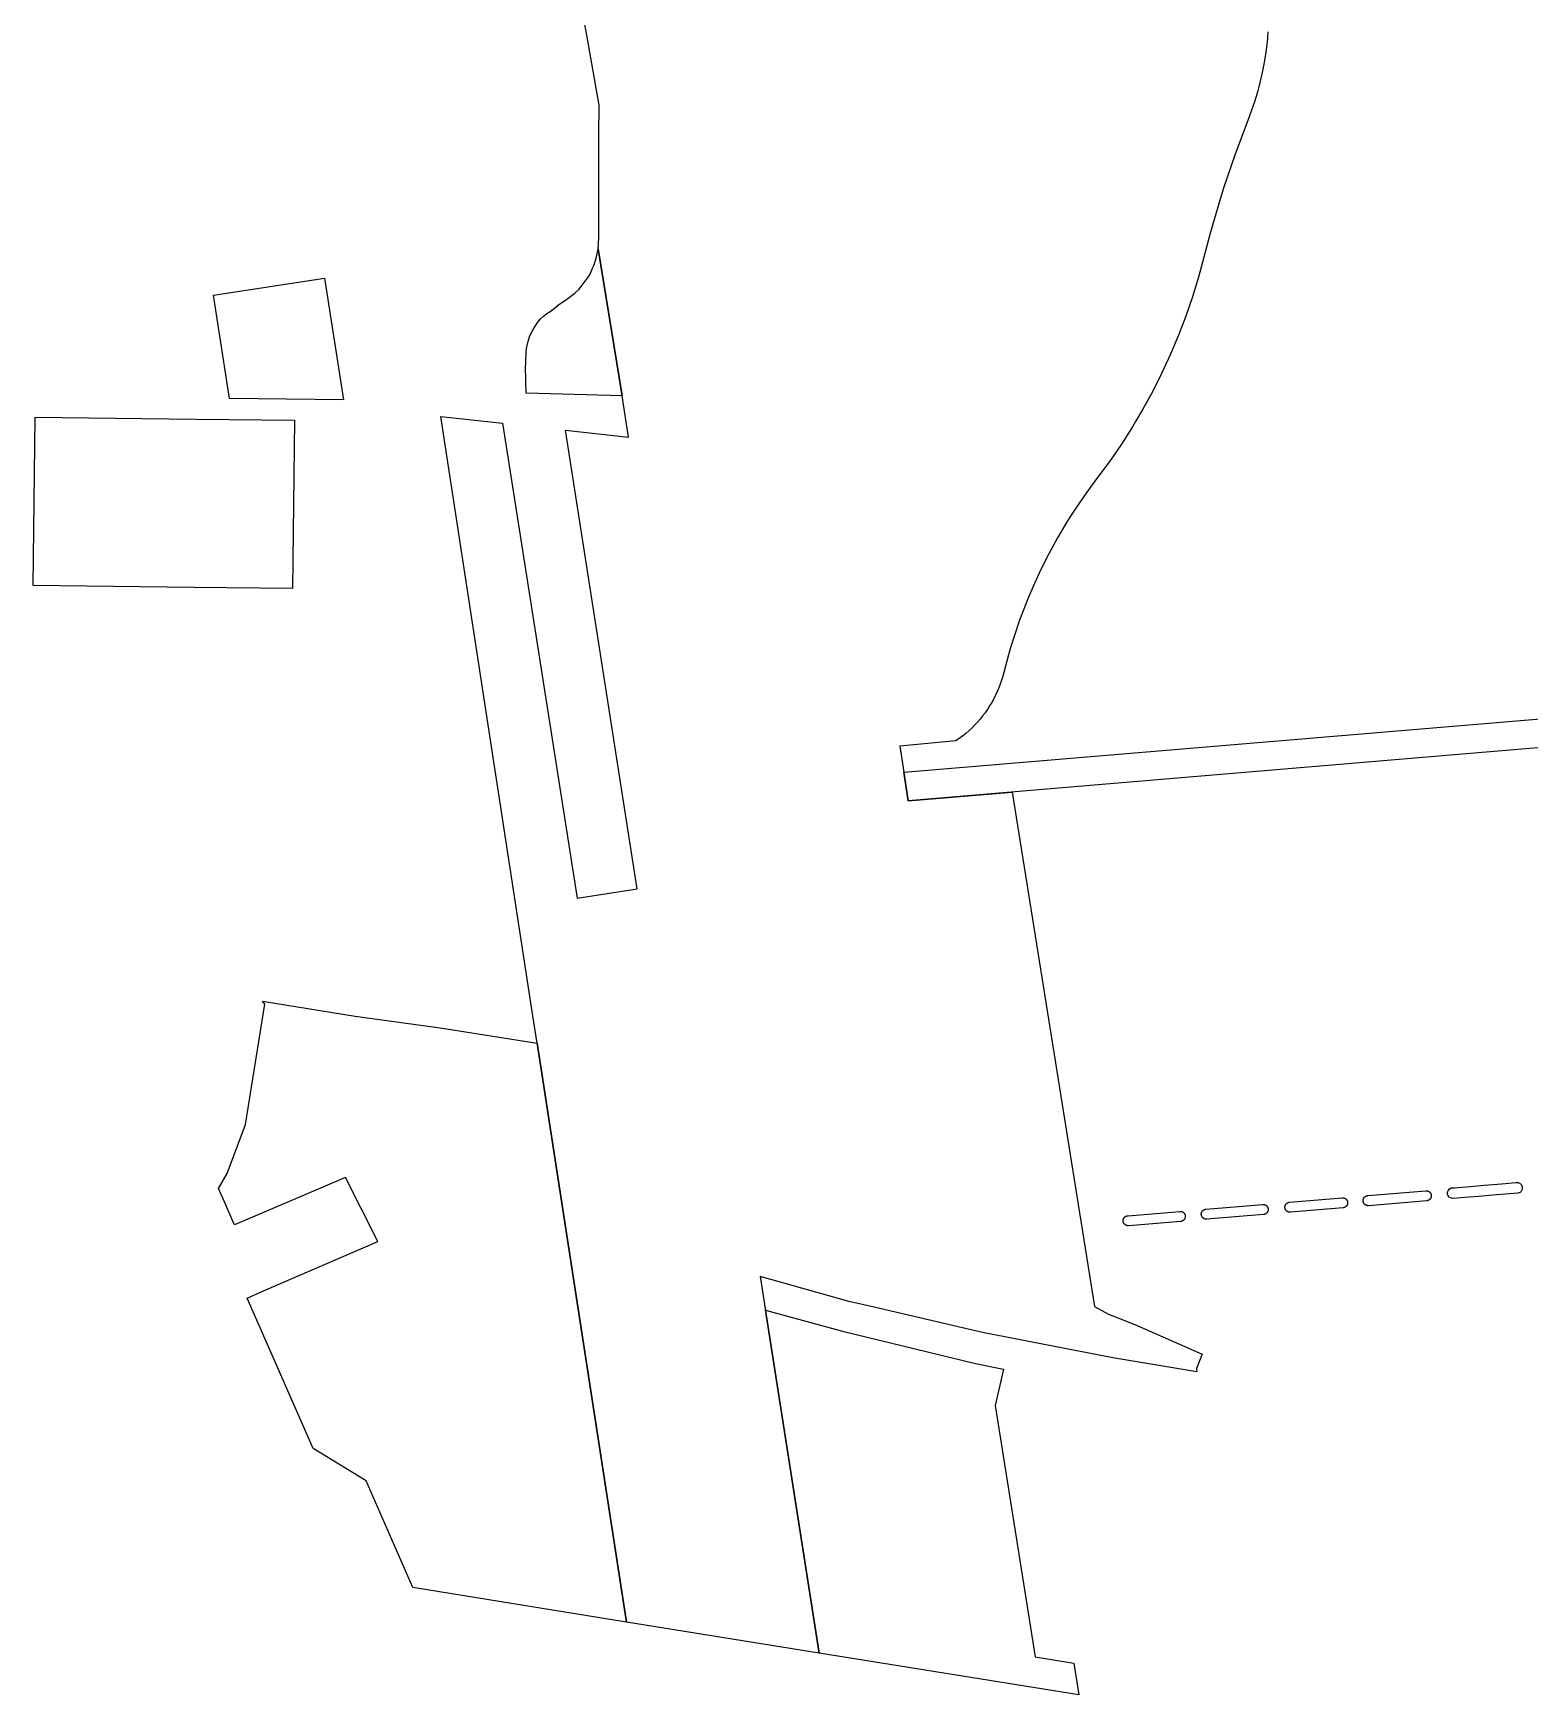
# Model space of a CAD drawing. Header units: inches. Extents: x 326978 to 343822, y 4677882 to 4690337.
# Drawn here: x 340776 to 342253, y 4686648 to 4688286 of the extents above; entities that cross this region are included whole.
import ezdxf

# ---------------------------------------------------------------- set-up
doc = ezdxf.new("R2010")
doc.units = ezdxf.units.IN
doc.header["$MEASUREMENT"] = 0
doc.layers.add('Parks', color=7, linetype='Continuous')

msp = doc.modelspace()

# ---------------------------------------------------------------- linework, layer by layer
at = {"layer": 'Parks'}
msp.add_lwpolyline([(341994.3333, 4688287.6206), (341993.4404, 4688277.511), (341992.2004, 4688267.4382), (341990.6146, 4688257.414), (341988.685, 4688247.4502), (341986.4139, 4688237.5587), (341983.8949, 4688228.0709), (341981.0617, 4688218.672), (341977.9174, 4688209.3727), (341974.4654, 4688200.1831), (341962.0031, 4688167.0162), (341950.6253, 4688133.4619), (341947.2877, 4688122.4549), (341937.8127, 4688090.1133), (341931.1698, 4688065.333), (341925.9129, 4688045.7851), (341919.9926, 4688026.4277), (341913.4158, 4688007.2835), (341906.1903, 4687988.3745), (341898.3243, 4687969.7229), (341889.827, 4687951.3503), (341880.7083, 4687933.2781), (341870.9789, 4687915.5272), (341869.9226, 4687913.7468), (341863.7719, 4687903.3803), (341860.6499, 4687898.1183), (341849.7334, 4687881.0717), (341838.2422, 4687864.4071), (341826.1895, 4687848.144), (341815.5418, 4687833.7711), (341805.3959, 4687819.0397), (341798.9999, 4687809.0312), (341795.7011, 4687803.8612), (341786.657, 4687788.5718), (341778.0863, 4687772.8716), (341770.0619, 4687756.8852), (341762.5934, 4687740.6318), (341757.2569, 4687727.8766), (341755.6896, 4687724.1305), (341749.3587, 4687707.4011), (341743.6083, 4687690.4633), (341740.8766, 4687681.4024), (341738.4452, 4687673.3374), (341733.8755, 4687656.0437), (341732.8276, 4687652.1681), (341731.6462, 4687648.331), (341730.3327, 4687644.5371), (341728.8888, 4687640.7909), (341727.3161, 4687637.0969), (341725.6165, 4687633.4595), (341723.7921, 4687629.8831), (341721.8451, 4687626.372), (341719.7777, 4687622.9303), (341717.5925, 4687619.5623), (341715.2921, 4687616.2718), (341712.8792, 4687613.063), (341710.3567, 4687609.9395), (341707.7277, 4687606.9052), (341704.9952, 4687603.9636), (341702.1627, 4687601.1184), (341699.2333, 4687598.3729), (341696.2107, 4687595.7303), (341693.0985, 4687593.194), (341689.9005, 4687590.7668), (341686.6203, 4687588.4517), (341631.1688, 4687583.3816), (341631.1688, 4687583.3816), (341635.0887, 4687557.6252), (341639.39, 4687529.3629), (341742.0278, 4687537.9407), (341823.3922, 4687030.8666), (341836.9506, 4687023.3407), (341863.0541, 4687013.2207), (341929.4673, 4686983.8202), (341923.8931, 4686969.6254), (341924.0385, 4686966.3595), (341841.2643, 4686980.2028), (341712.7655, 4687005.31), (341612.8042, 4687028.407), (341591.3007, 4687033.3755), (341582.0707, 4687035.5082), (341493.5674, 4687060.3277), (341551.6444, 4686689.1332), (341361.536, 4686719.718), (341273.3424, 4687290.3188), (341269.1312, 4687317.5364), (341178.348, 4687908.3812), (341239.2536, 4687901.7064), (341312.7764, 4687433.426), (341372.0892, 4687442.6864), (341301.3588, 4687894.9004), (341363.6152, 4687888.0776), (341357.2648, 4687928.842), (341333.6672, 4688073.4724), (341334.082, 4688078.2236), (341334.2937, 4688085.2302), (341334.384, 4688088.218), (341334.384, 4688096.41), (341334.3731, 4688101.3797), (341334.3511, 4688111.3797), (341334.3292, 4688121.3796), (341334.3072, 4688131.3796), (341334.3166, 4688132.9612), (341334.3759, 4688142.9608), (341334.4352, 4688152.9604), (341334.4192, 4688158.2277), (341334.3888, 4688168.2277), (341334.3584, 4688178.2276), (341334.1792, 4688186.2148), (341334.6433, 4688215.3846), (341322.5764, 4688284.361), (341313.5264, 4688331.8529)], dxfattribs=at)
for points in [[(341262.503, 4687931.3405), (341262.4772, 4687932.5816), (341262.2688, 4687942.5796), (341262.1988, 4687945.8944), (341261.9872, 4687955.8916), (341262.1616, 4687961.4868), (341262.1716, 4687961.7984), (341262.4736, 4687971.482), (341262.9328, 4687975.3564), (341264.1524, 4687981.2432), (341265.9808, 4687986.97), (341266.0428, 4687987.1112), (341269.6236, 4687994.2076), (341273.9168, 4688000.8964), (341274.248, 4688001.35), (341276.816, 4688004.4596), (341279.6948, 4688007.284), (341282.8532, 4688009.7916), (341286.256, 4688011.9556), (341293.5008, 4688017.562), (341293.6456, 4688017.662), (341301.872, 4688023.3476), (341302.6552, 4688023.9408), (341310.6272, 4688029.978), (341311.7576, 4688030.9428), (341314.4896, 4688033.6404), (341316.9248, 4688036.6084), (341321.968, 4688042.9572), (341323.12, 4688044.5956), (341325.3728, 4688048.154), (341328.2144, 4688054.5796), (341329.602, 4688058), (341332.0392, 4688065.63), (341333.6672, 4688073.4724), (341357.2648, 4687928.842), (341262.503, 4687931.3405)], [(341063.6824, 4688044.7828), (341082.268, 4687924.688), (340969.8128, 4687926.0048), (340954.0596, 4688027.798), (341063.6824, 4688044.7828)], [(340778.3088, 4687907.6732), (340936.6224, 4687905.8196), (341034.1412, 4687904.678), (341032.2644, 4687738.6076), (340934.746, 4687739.7424), (340776.3492, 4687741.5888), (340778.3088, 4687907.6732)], [(342346.4922, 4687588.7304), (341639.39, 4687529.3629), (341635.0887, 4687557.6252), (342310.2008, 4687614.3012), (342346.2052, 4687617.324), (342366.1932, 4687619.0016), (342441.7063, 4687625.3402), (342444.0787, 4687597.0782), (342373.4367, 4687591.1973), (342346.4922, 4687588.7304)], [(341273.3424, 4687290.3188), (341361.536, 4686719.718), (341150.765, 4686753.7278), (341104.6383, 4686858.7935), (341052.3645, 4686890.7921), (340987.2578, 4687039.0897), (341003.5042, 4687046.1322), (341116.2363, 4687094.9991), (341084.3306, 4687157.9147), (340974.899, 4687111.3669), (340973.2968, 4687114.9941), (340965.9654, 4687131.592), (340959.0692, 4687147.2044), (340967.8148, 4687161.9223), (340985.7074, 4687210.2576), (341004.7559, 4687328.7766), (341002.5996, 4687331.7587), (341093.9787, 4687317.0881), (341177.916, 4687305.6392), (341273.3424, 4687290.3188)], [(342181.076, 4687137.6263), (342176.3504, 4687137.3601), (342174.6847, 4687137.9119), (342173.2397, 4687138.6167), (342172.2614, 4687139.8635), (342171.6327, 4687141.7145), (342171.6342, 4687143.4916), (342172.3531, 4687145.5484), (342173.1841, 4687146.4771), (342174.5677, 4687147.393), (342175.0349, 4687147.5303), (342175.5022, 4687147.6676), (342176.9959, 4687147.7912), (342178.4896, 4687147.9147), (342185.8698, 4687148.554), (342194.218, 4687149.2105), (342207.7911, 4687150.3783), (342220.6712, 4687151.4634), (342228.8432, 4687152.1832), (342235.1935, 4687152.6884), (342238.991, 4687152.9562), (342241.3432, 4687153.0599), (342242.5734, 4687152.4589), (342243.1192, 4687152.1501), (342243.816, 4687151.5416), (342244.3885, 4687150.6793), (342244.939, 4687149.7187), (342245.2395, 4687148.1913), (342245.2423, 4687147.4606), (342245.098, 4687146.3384), (342244.6144, 4687145.066), (342243.817, 4687143.8799), (342242.9914, 4687143.1881), (342242.0148, 4687142.7959), (342240.4914, 4687142.6731), (342236.8101, 4687142.3039), (342219.8557, 4687140.9376), (342202.5025, 4687139.4028), (342188.1997, 4687138.2715), (342181.076, 4687137.6263)], [(341933.8056, 4687116.8495), (341933.6322, 4687116.8441), (341933.4586, 4687116.8447), (341933.2852, 4687116.8514), (341933.1121, 4687116.8642), (341932.9396, 4687116.883), (341932.7678, 4687116.9078), (341932.597, 4687116.9386), (341932.4274, 4687116.9753), (341932.2591, 4687117.0179), (341932.0925, 4687117.0663), (341931.9276, 4687117.1206), (341931.7647, 4687117.1806), (341931.6041, 4687117.2462), (341931.4458, 4687117.3174), (341931.2901, 4687117.394), (341931.1371, 4687117.4761), (341930.9872, 4687117.5634), (341930.8403, 4687117.6559), (341930.6968, 4687117.7535), (341930.5568, 4687117.856), (341930.4204, 4687117.9634), (341930.2879, 4687118.0755), (341930.1593, 4687118.1921), (341930.0349, 4687118.3131), (341929.9148, 4687118.4384), (341929.7992, 4687118.5678), (341929.6881, 4687118.7012), (341929.5818, 4687118.8383), (341929.4803, 4687118.9791), (341929.3838, 4687119.1233), (341929.2924, 4687119.2709), (341929.2062, 4687119.4215), (341929.1253, 4687119.575), (341929.0498, 4687119.7313), (341928.9798, 4687119.8901), (341928.9153, 4687120.0513), (341928.8566, 4687120.2146), (341928.8036, 4687120.3798), (341928.7564, 4687120.5469), (341928.715, 4687120.7154), (341928.6795, 4687120.8853), (341928.65, 4687121.0563), (341928.6265, 4687121.2283), (341928.609, 4687121.401), (341928.5976, 4687121.5741), (341928.5922, 4687121.7476), (341928.5928, 4687121.9212), (341928.5995, 4687122.0946), (341928.6123, 4687122.2677), (341928.6311, 4687122.4402), (341928.6558, 4687122.612), (341928.6866, 4687122.7828), (341928.7233, 4687122.9524), (341928.766, 4687123.1206), (341928.8144, 4687123.2873), (341928.8687, 4687123.4522), (341928.9286, 4687123.615), (341928.9942, 4687123.7757), (341929.0654, 4687123.934), (341929.1421, 4687124.0897), (341929.2241, 4687124.2426), (341929.3115, 4687124.3926), (341929.404, 4687124.5394), (341929.5016, 4687124.683), (341929.6041, 4687124.823), (341929.7115, 4687124.9593), (341929.8235, 4687125.0919), (341929.9401, 4687125.2204), (341930.0612, 4687125.3448), (341930.1865, 4687125.4649), (341930.3159, 4687125.5806), (341930.4492, 4687125.6916), (341930.5864, 4687125.798), (341930.7272, 4687125.8994), (341930.8714, 4687125.996), (341931.0189, 4687126.0874), (341931.1696, 4687126.1736), (341931.3231, 4687126.2545), (341931.4794, 4687126.33), (341931.6382, 4687126.4), (341931.7993, 4687126.4644), (341931.9627, 4687126.5232), (341932.1279, 4687126.5762), (341932.2949, 4687126.6234), (341932.4635, 4687126.6648), (341932.6334, 4687126.7002), (341932.8044, 4687126.7297), (341932.9764, 4687126.7532), (341933.149, 4687126.7707), (341989.1818, 4687131.4625), (341989.355, 4687131.474), (341989.5285, 4687131.4794), (341989.702, 4687131.4787), (341989.8754, 4687131.472), (341990.0485, 4687131.4593), (341990.221, 4687131.4405), (341990.3928, 4687131.4157), (341990.5636, 4687131.3849), (341990.7333, 4687131.3482), (341990.9015, 4687131.3056), (341991.0681, 4687131.2571), (341991.233, 4687131.2029), (341991.3959, 4687131.1429), (341991.5565, 4687131.0773), (341991.7148, 4687131.0061), (341991.8705, 4687130.9295), (341992.0235, 4687130.8474), (341992.1734, 4687130.7601), (341992.3203, 4687130.6676), (341992.4638, 4687130.57), (341992.6038, 4687130.4674), (341992.7402, 4687130.3601), (341992.8727, 4687130.248), (341993.0013, 4687130.1314), (341993.1257, 4687130.0104), (341993.2458, 4687129.8851), (341993.3614, 4687129.7557), (341993.4725, 4687129.6223), (341993.5788, 4687129.4852), (341993.6803, 4687129.3444), (341993.7768, 4687129.2001), (341993.8682, 4687129.0526), (341993.9544, 4687128.902), (341994.0354, 4687128.7484), (341994.1109, 4687128.5922), (341994.1809, 4687128.4333), (341994.2453, 4687128.2722), (341994.304, 4687128.1089), (341994.357, 4687127.9436), (341994.4042, 4687127.7766), (341994.4456, 4687127.6081), (341994.4811, 4687127.4382), (341994.5106, 4687127.2671), (341994.5341, 4687127.0952), (341994.5516, 4687126.9225), (341994.563, 4687126.7493), (341994.5684, 4687126.5759), (341994.5678, 4687126.4023), (341994.5611, 4687126.2289), (341994.5483, 4687126.0558), (341994.5296, 4687125.8833), (341994.5048, 4687125.7115), (341994.474, 4687125.5407), (341994.4373, 4687125.3711), (341994.3947, 4687125.2028), (341994.3462, 4687125.0362), (341994.2919, 4687124.8713), (341994.232, 4687124.7085), (341994.1664, 4687124.5478), (341994.0952, 4687124.3895), (341994.0185, 4687124.2338), (341993.9365, 4687124.0809), (341993.8491, 4687123.9309), (341993.7566, 4687123.784), (341993.659, 4687123.6405), (341993.5565, 4687123.5005), (341993.4491, 4687123.3641), (341993.3371, 4687123.2316), (341993.2205, 4687123.1031), (341993.0994, 4687122.9787), (341992.9742, 4687122.8586), (341992.8447, 4687122.7429), (341992.7114, 4687122.6319), (341992.5742, 4687122.5255), (341992.4334, 4687122.424), (341992.2892, 4687122.3275), (341992.1417, 4687122.2361), (341991.991, 4687122.1499), (341991.8375, 4687122.069), (341991.6812, 4687121.9935), (341991.5224, 4687121.9235), (341991.3613, 4687121.8591), (341991.1979, 4687121.8003), (341991.0327, 4687121.7473), (341990.8657, 4687121.7001), (341990.6971, 4687121.6587), (341990.5272, 4687121.6233), (341990.3562, 4687121.5938), (341990.1842, 4687121.5703), (341990.0116, 4687121.5528), (341933.9788, 4687116.861), (341933.8056, 4687116.8495)], [(342016.2989, 4687123.7569), (342016.1254, 4687123.7515), (342015.9518, 4687123.7521), (342015.7784, 4687123.7588), (342015.6053, 4687123.7716), (342015.4328, 4687123.7904), (342015.261, 4687123.8152), (342015.0902, 4687123.8459), (342014.9206, 4687123.8827), (342014.7524, 4687123.9253), (342014.5857, 4687123.9737), (342014.4208, 4687124.028), (342014.258, 4687124.088), (342014.0973, 4687124.1536), (342013.939, 4687124.2247), (342013.7833, 4687124.3014), (342013.6304, 4687124.3835), (342013.4804, 4687124.4708), (342013.3336, 4687124.5633), (342013.19, 4687124.6609), (342013.05, 4687124.7634), (342012.9137, 4687124.8708), (342012.7811, 4687124.9828), (342012.6526, 4687125.0995), (342012.5282, 4687125.2205), (342012.4081, 4687125.3458), (342012.2924, 4687125.4752), (342012.1814, 4687125.6086), (342012.075, 4687125.7457), (342011.9736, 4687125.8865), (342011.877, 4687126.0307), (342011.7856, 4687126.1783), (342011.6994, 4687126.3289), (342011.6185, 4687126.4824), (342011.543, 4687126.6387), (342011.473, 4687126.7975), (342011.4086, 4687126.9587), (342011.3498, 4687127.122), (342011.2968, 4687127.2872), (342011.2496, 4687127.4543), (342011.2082, 4687127.6228), (342011.1728, 4687127.7927), (342011.1433, 4687127.9637), (342011.1198, 4687128.1357), (342011.1023, 4687128.3084), (342011.0908, 4687128.4815), (342011.0854, 4687128.655), (342011.0861, 4687128.8286), (342011.0928, 4687129.002), (342011.1055, 4687129.1751), (342011.1243, 4687129.3476), (342011.1491, 4687129.5194), (342011.1799, 4687129.6902), (342011.2166, 4687129.8598), (342011.2592, 4687130.028), (342011.3077, 4687130.1947), (342011.3619, 4687130.3596), (342011.4219, 4687130.5224), (342011.4875, 4687130.6831), (342011.5587, 4687130.8414), (342011.6353, 4687130.9971), (342011.7174, 4687131.15), (342011.8047, 4687131.3), (342011.8972, 4687131.4468), (342011.9948, 4687131.5904), (342012.0974, 4687131.7304), (342012.2047, 4687131.8667), (342012.3168, 4687131.9993), (342012.4334, 4687132.1278), (342012.5544, 4687132.2522), (342012.6797, 4687132.3723), (342012.8091, 4687132.488), (342012.9425, 4687132.599), (342013.0796, 4687132.7054), (342013.2204, 4687132.8068), (342013.3647, 4687132.9034), (342013.5122, 4687132.9948), (342013.6628, 4687133.081), (342013.8164, 4687133.1619), (342013.9726, 4687133.2374), (342014.1314, 4687133.3074), (342014.2926, 4687133.3718), (342014.4559, 4687133.4306), (342014.6212, 4687133.4836), (342014.7882, 4687133.5308), (342014.9567, 4687133.5722), (342015.1266, 4687133.6076), (342015.2976, 4687133.6371), (342015.4696, 4687133.6606), (342015.6423, 4687133.6781), (342067.5623, 4687138.0255), (342067.7355, 4687138.037), (342067.909, 4687138.0424), (342068.0825, 4687138.0418), (342068.256, 4687138.0351), (342068.4291, 4687138.0223), (342068.6016, 4687138.0035), (342068.7734, 4687137.9787), (342068.9442, 4687137.9479), (342069.1138, 4687137.9112), (342069.282, 4687137.8686), (342069.4487, 4687137.8202), (342069.6135, 4687137.7659), (342069.7764, 4687137.7059), (342069.9371, 4687137.6403), (342070.0954, 4687137.5691), (342070.2511, 4687137.4925), (342070.404, 4687137.4104), (342070.554, 4687137.3231), (342070.7008, 4687137.2306), (342070.8443, 4687137.133), (342070.9844, 4687137.0305), (342071.1207, 4687136.9231), (342071.2533, 4687136.811), (342071.3818, 4687136.6944), (342071.5062, 4687136.5734), (342071.6263, 4687136.4481), (342071.7419, 4687136.3187), (342071.853, 4687136.1853), (342071.9593, 4687136.0482), (342072.0608, 4687135.9074), (342072.1574, 4687135.7632), (342072.2488, 4687135.6156), (342072.335, 4687135.465), (342072.4159, 4687135.3115), (342072.4914, 4687135.1552), (342072.5614, 4687134.9964), (342072.6258, 4687134.8352), (342072.6846, 4687134.6719), (342072.7376, 4687134.5067), (342072.7848, 4687134.3396), (342072.8261, 4687134.1711), (342072.8616, 4687134.0012), (342072.8911, 4687133.8302), (342072.9146, 4687133.6582), (342072.9321, 4687133.4855), (342072.9436, 4687133.3124), (342072.949, 4687133.1389), (342072.9483, 4687132.9653), (342072.9416, 4687132.7919), (342072.9289, 4687132.6188), (342072.9101, 4687132.4463), (342072.8853, 4687132.2745), (342072.8545, 4687132.1037), (342072.8178, 4687131.9341), (342072.7752, 4687131.7659), (342072.7267, 4687131.5992), (342072.6725, 4687131.4343), (342072.6125, 4687131.2715), (342072.5469, 4687131.1108), (342072.4757, 4687130.9525), (342072.3991, 4687130.7968), (342072.317, 4687130.6439), (342072.2297, 4687130.4939), (342072.1372, 4687130.3471), (342072.0396, 4687130.2035), (342071.937, 4687130.0635), (342071.8297, 4687129.9272), (342071.7176, 4687129.7946), (342071.601, 4687129.6661), (342071.48, 4687129.5417), (342071.3547, 4687129.4216), (342071.2253, 4687129.3059), (342071.0919, 4687129.1949), (342070.9548, 4687129.0885), (342070.814, 4687128.987), (342070.6697, 4687128.8905), (342070.5222, 4687128.7991), (342070.3716, 4687128.7129), (342070.218, 4687128.632), (342070.0618, 4687128.5565), (342069.903, 4687128.4865), (342069.7418, 4687128.4221), (342069.5785, 4687128.3633), (342069.4132, 4687128.3103), (342069.2462, 4687128.2631), (342069.0777, 4687128.2217), (342068.9078, 4687128.1863), (342068.7367, 4687128.1568), (342068.5648, 4687128.1333), (342068.3921, 4687128.1158), (342016.472, 4687123.7684), (342016.2989, 4687123.7569)], [(342093.3906, 4687130.212), (342093.2172, 4687130.2066), (342093.0436, 4687130.2073), (342092.8702, 4687130.214), (342092.6971, 4687130.2267), (342092.5246, 4687130.2455), (342092.3528, 4687130.2703), (342092.182, 4687130.3011), (342092.0124, 4687130.3378), (342091.8441, 4687130.3804), (342091.6775, 4687130.4289), (342091.5126, 4687130.4831), (342091.3498, 4687130.5431), (342091.1891, 4687130.6087), (342091.0308, 4687130.6799), (342090.8751, 4687130.7565), (342090.7222, 4687130.8386), (342090.5722, 4687130.9259), (342090.4253, 4687131.0184), (342090.2818, 4687131.116), (342090.1418, 4687131.2186), (342090.0054, 4687131.3259), (342089.8729, 4687131.438), (342089.7444, 4687131.5546), (342089.62, 4687131.6756), (342089.4999, 4687131.8009), (342089.3842, 4687131.9303), (342089.2732, 4687132.0637), (342089.1668, 4687132.2008), (342089.0653, 4687132.3416), (342088.9688, 4687132.4859), (342088.8774, 4687132.6334), (342088.7912, 4687132.784), (342088.7103, 4687132.9375), (342088.6348, 4687133.0938), (342088.5648, 4687133.2526), (342088.5004, 4687133.4138), (342088.4416, 4687133.5771), (342088.3886, 4687133.7424), (342088.3414, 4687133.9094), (342088.3, 4687134.0779), (342088.2646, 4687134.2478), (342088.2351, 4687134.4188), (342088.2116, 4687134.5908), (342088.1941, 4687134.7635), (342088.1826, 4687134.9366), (342088.1772, 4687135.1101), (342088.1778, 4687135.2837), (342088.1845, 4687135.4571), (342088.1973, 4687135.6302), (342088.2161, 4687135.8027), (342088.2409, 4687135.9745), (342088.2716, 4687136.1453), (342088.3084, 4687136.3149), (342088.351, 4687136.4832), (342088.3994, 4687136.6498), (342088.4537, 4687136.8147), (342088.5136, 4687136.9775), (342088.5793, 4687137.1382), (342088.6504, 4687137.2965), (342088.7271, 4687137.4522), (342088.8092, 4687137.6051), (342088.8965, 4687137.7551), (342088.989, 4687137.9019), (342089.0866, 4687138.0455), (342089.1891, 4687138.1855), (342089.2965, 4687138.3219), (342089.4085, 4687138.4544), (342089.5252, 4687138.5829), (342089.6462, 4687138.7073), (342089.7715, 4687138.8274), (342089.9009, 4687138.9431), (342090.0342, 4687139.0541), (342090.1714, 4687139.1605), (342090.3122, 4687139.262), (342090.4564, 4687139.3585), (342090.604, 4687139.4499), (342090.7546, 4687139.5361), (342090.9081, 4687139.617), (342091.0644, 4687139.6925), (342091.2232, 4687139.7625), (342091.3844, 4687139.8269), (342091.5477, 4687139.8857), (342091.7129, 4687139.9387), (342091.8799, 4687139.9859), (342092.0485, 4687140.0273), (342092.2184, 4687140.0627), (342092.3894, 4687140.0922), (342092.5614, 4687140.1157), (342092.734, 4687140.1332), (342150.0989, 4687144.9366), (342150.2721, 4687144.948), (342150.4455, 4687144.9534), (342150.6191, 4687144.9528), (342150.7925, 4687144.9461), (342150.9656, 4687144.9333), (342151.1381, 4687144.9145), (342151.3099, 4687144.8897), (342151.4807, 4687144.859), (342151.6503, 4687144.8222), (342151.8186, 4687144.7796), (342151.9852, 4687144.7312), (342152.1501, 4687144.6769), (342152.313, 4687144.617), (342152.4736, 4687144.5513), (342152.6319, 4687144.4802), (342152.7876, 4687144.4035), (342152.9405, 4687144.3215), (342153.0905, 4687144.2341), (342153.2374, 4687144.1416), (342153.3809, 4687144.044), (342153.5209, 4687143.9415), (342153.6573, 4687143.8341), (342153.7898, 4687143.7221), (342153.9184, 4687143.6055), (342154.0427, 4687143.4844), (342154.1628, 4687143.3591), (342154.2785, 4687143.2297), (342154.3896, 4687143.0964), (342154.4959, 4687142.9592), (342154.5974, 4687142.8184), (342154.6939, 4687142.6742), (342154.7853, 4687142.5266), (342154.8715, 4687142.376), (342154.9524, 4687142.2225), (342155.0279, 4687142.0662), (342155.0979, 4687141.9074), (342155.1623, 4687141.7462), (342155.2211, 4687141.5829), (342155.2741, 4687141.4177), (342155.3213, 4687141.2507), (342155.3627, 4687141.0821), (342155.3981, 4687140.9122), (342155.4276, 4687140.7412), (342155.4512, 4687140.5692), (342155.4686, 4687140.3966), (342155.4801, 4687140.2234), (342155.4855, 4687140.0499), (342155.4849, 4687139.8764), (342155.4782, 4687139.7029), (342155.4654, 4687139.5299), (342155.4466, 4687139.3573), (342155.4218, 4687139.1855), (342155.3911, 4687139.0147), (342155.3543, 4687138.8451), (342155.3117, 4687138.6769), (342155.2633, 4687138.5102), (342155.209, 4687138.3454), (342155.1491, 4687138.1825), (342155.0834, 4687138.0218), (342155.0123, 4687137.8635), (342154.9356, 4687137.7078), (342154.8536, 4687137.5549), (342154.7662, 4687137.4049), (342154.6737, 4687137.2581), (342154.5761, 4687137.1146), (342154.4736, 4687136.9745), (342154.3662, 4687136.8382), (342154.2542, 4687136.7056), (342154.1376, 4687136.5771), (342154.0165, 4687136.4527), (342153.8912, 4687136.3326), (342153.7618, 4687136.217), (342153.6285, 4687136.1059), (342153.4913, 4687135.9996), (342153.3505, 4687135.8981), (342153.2063, 4687135.8016), (342153.0587, 4687135.7101), (342152.9081, 4687135.6239), (342152.7546, 4687135.543), (342152.5983, 4687135.4675), (342152.4395, 4687135.3975), (342152.2783, 4687135.3331), (342152.115, 4687135.2744), (342151.9498, 4687135.2213), (342151.7828, 4687135.1741), (342151.6142, 4687135.1328), (342151.4443, 4687135.0973), (342151.2733, 4687135.0678), (342151.1013, 4687135.0443), (342150.9287, 4687135.0268), (342093.5638, 4687130.2235), (342093.3906, 4687130.212)], [(341856.7217, 4687110.3888), (341856.5491, 4687110.3853), (341856.3765, 4687110.3877), (341856.2041, 4687110.3962), (341856.032, 4687110.4106), (341855.8606, 4687110.431), (341855.69, 4687110.4573), (341855.5204, 4687110.4894), (341855.352, 4687110.5275), (341855.185, 4687110.5714), (341855.0197, 4687110.621), (341854.8561, 4687110.6763), (341854.6946, 4687110.7372), (341854.5353, 4687110.8038), (341854.3784, 4687110.8758), (341854.2241, 4687110.9531), (341854.0725, 4687111.0358), (341853.9239, 4687111.1237), (341853.7785, 4687111.2167), (341853.6363, 4687111.3147), (341853.4977, 4687111.4175), (341853.3627, 4687111.5251), (341853.2315, 4687111.6373), (341853.1042, 4687111.754), (341852.9811, 4687111.875), (341852.8622, 4687112.0002), (341852.7478, 4687112.1294), (341852.6379, 4687112.2626), (341852.5327, 4687112.3994), (341852.4323, 4687112.5399), (341852.3368, 4687112.6837), (341852.2463, 4687112.8307), (341852.161, 4687112.9808), (341852.081, 4687113.1338), (341852.0063, 4687113.2894), (341851.937, 4687113.4476), (341851.8733, 4687113.608), (341851.8152, 4687113.7706), (341851.7627, 4687113.935), (341851.716, 4687114.1012), (341851.675, 4687114.2689), (341851.6399, 4687114.438), (341851.6106, 4687114.6081), (341851.5873, 4687114.7792), (341851.5699, 4687114.9509), (341851.5585, 4687115.1232), (341851.5531, 4687115.2957), (341851.5536, 4687115.4684), (341851.5601, 4687115.6409), (341851.5726, 4687115.8131), (341851.5911, 4687115.9847), (341851.6155, 4687116.1556), (341851.6458, 4687116.3256), (341851.6819, 4687116.4944), (341851.7239, 4687116.6618), (341851.7717, 4687116.8277), (341851.8252, 4687116.9919), (341851.8843, 4687117.154), (341851.9491, 4687117.3141), (341852.0193, 4687117.4718), (341852.095, 4687117.627), (341852.1759, 4687117.7794), (341852.2622, 4687117.929), (341852.3535, 4687118.0755), (341852.4499, 4687118.2187), (341852.5512, 4687118.3585), (341852.6573, 4687118.4947), (341852.768, 4687118.6272), (341852.8832, 4687118.7557), (341853.0029, 4687118.8802), (341853.1267, 4687119.0004), (341853.2547, 4687119.1163), (341853.3866, 4687119.2277), (341853.5223, 4687119.3344), (341853.6616, 4687119.4364), (341853.8043, 4687119.5335), (341853.9504, 4687119.6255), (341854.0995, 4687119.7125), (341854.2516, 4687119.7942), (341854.4064, 4687119.8707), (341854.5637, 4687119.9417), (341854.7234, 4687120.0072), (341854.8853, 4687120.0672), (341855.0492, 4687120.1215), (341855.2149, 4687120.17), (341855.3821, 4687120.2129), (341855.5507, 4687120.2499), (341855.7205, 4687120.281), (341855.8913, 4687120.3062), (341856.0629, 4687120.3255), (341856.235, 4687120.3389), (341856.4076, 4687120.3456), (341907.424, 4687124.6167), (341907.5972, 4687124.6281), (341907.7706, 4687124.6336), (341907.9442, 4687124.6329), (341908.1176, 4687124.6262), (341908.2907, 4687124.6135), (341908.4632, 4687124.5947), (341908.635, 4687124.5699), (341908.8058, 4687124.5391), (341908.9754, 4687124.5024), (341909.1437, 4687124.4598), (341909.3103, 4687124.4113), (341909.4752, 4687124.3571), (341909.6381, 4687124.2971), (341909.7987, 4687124.2315), (341909.957, 4687124.1603), (341910.1127, 4687124.0836), (341910.2656, 4687124.0016), (341910.4156, 4687123.9143), (341910.5625, 4687123.8217), (341910.706, 4687123.7242), (341910.846, 4687123.6216), (341910.9824, 4687123.5143), (341911.1149, 4687123.4022), (341911.2435, 4687123.2856), (341911.3678, 4687123.1646), (341911.4879, 4687123.0393), (341911.6036, 4687122.9099), (341911.7146, 4687122.7765), (341911.821, 4687122.6393), (341911.9225, 4687122.4986), (341912.019, 4687122.3543), (341912.1104, 4687122.2068), (341912.1966, 4687122.0562), (341912.2775, 4687121.9026), (341912.353, 4687121.7463), (341912.423, 4687121.5875), (341912.4874, 4687121.4264), (341912.5462, 4687121.2631), (341912.5992, 4687121.0978), (341912.6464, 4687120.9308), (341912.6878, 4687120.7622), (341912.7232, 4687120.5924), (341912.7527, 4687120.4213), (341912.7763, 4687120.2494), (341912.7937, 4687120.0767), (341912.8052, 4687119.9035), (341912.8106, 4687119.7301), (341912.81, 4687119.5565), (341912.8033, 4687119.3831), (341912.7905, 4687119.21), (341912.7717, 4687119.0375), (341912.7469, 4687118.8657), (341912.7162, 4687118.6949), (341912.6794, 4687118.5253), (341912.6368, 4687118.357), (341912.5884, 4687118.1904), (341912.5341, 4687118.0255), (341912.4742, 4687117.8626), (341912.4085, 4687117.702), (341912.3374, 4687117.5437), (341912.2607, 4687117.388), (341912.1787, 4687117.235), (341912.0913, 4687117.0851), (341911.9988, 4687116.9382), (341911.9012, 4687116.7947), (341911.7987, 4687116.6547), (341911.6913, 4687116.5183), (341911.5793, 4687116.3858), (341911.4627, 4687116.2572), (341911.3416, 4687116.1328), (341911.2163, 4687116.0127), (341911.0869, 4687115.8971), (341910.9536, 4687115.786), (341910.8164, 4687115.6797), (341910.6756, 4687115.5782), (341910.5314, 4687115.4817), (341910.3838, 4687115.3903), (341910.2332, 4687115.3041), (341910.0797, 4687115.2232), (341909.9234, 4687115.1477), (341909.7646, 4687115.0777), (341909.6034, 4687115.0132), (341909.4401, 4687114.9545), (341909.2749, 4687114.9015), (341909.1079, 4687114.8543), (341908.9393, 4687114.8129), (341908.7694, 4687114.7774), (341908.5984, 4687114.7479), (341908.4264, 4687114.7244), (341908.2538, 4687114.7069), (341857.2374, 4687110.4352), (341857.066, 4687110.4138), (341856.8941, 4687110.3983), (341856.7217, 4687110.3888)], [(341498.6314, 4687027.9739), (341498.7472, 4687027.2339), (341498.7184, 4687027.2418), (341498.6314, 4687027.9739)], [(341498.7472, 4687027.2339), (341574.6236, 4687006.4171), (341705.9521, 4686974.4634), (341733.3907, 4686968.9736), (341725.2332, 4686933.2075), (341764.795, 4686685.3082), (341802.8829, 4686679.1761), (341807.7728, 4686647.9923), (341551.6444, 4686689.1332), (341498.7472, 4687027.2339)]]:
    msp.add_lwpolyline(points, close=True, dxfattribs=at)

doc.saveas('drawing.dxf')
